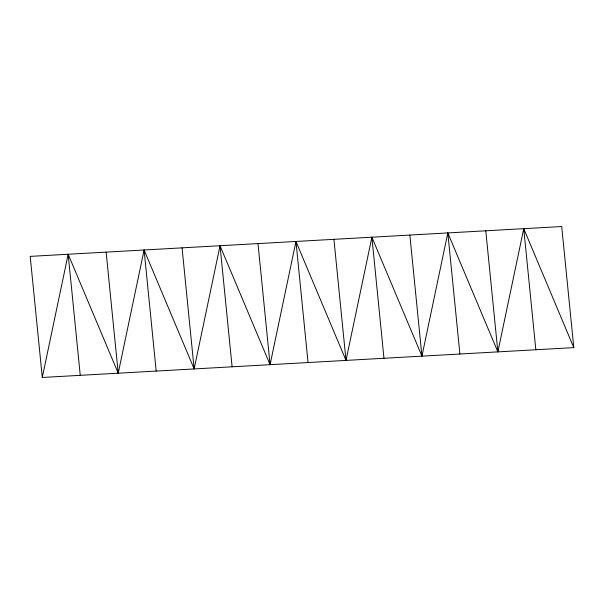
<?xml version="1.0" encoding="UTF-8"?>
<svg xmlns="http://www.w3.org/2000/svg" width="604" height="604" viewBox="0 0 604 604"><rect width="100%" height="100%" fill="white"/><g stroke="black" fill="none" stroke-linecap="round" stroke-linejoin="round"><path stroke-width="0.91" d="M42.288 377.462L68.169 254.254L118.218 373.197L144.099 249.988L194.148 368.931L220.03 245.73L270.079 364.673L295.96 241.464L346.009 360.407L371.89 237.198L421.939 356.141L447.821 232.933L497.87 351.875L523.751 228.674L573.8 347.617L42.288 377.462L30.2 256.383L561.712 226.538L573.8 347.617M523.751 228.674L535.831 349.746M485.782 230.803L497.87 351.875M447.821 232.933L459.901 354.012M409.852 235.069L421.939 356.141M371.89 237.198L383.97 358.27M333.921 239.327L346.009 360.407M295.96 241.464L308.04 362.536M257.991 243.593L270.079 364.673M220.03 245.73L232.11 366.802M182.061 247.859L194.148 368.931M144.099 249.988L156.179 371.067M106.13 252.125L118.218 373.197M68.169 254.254L80.249 375.326"/></g></svg>
